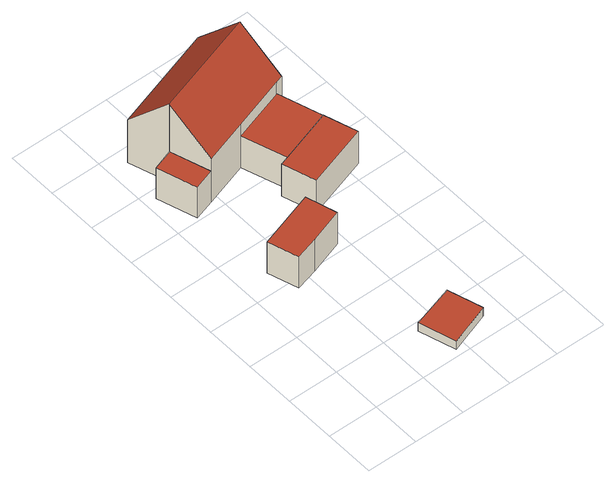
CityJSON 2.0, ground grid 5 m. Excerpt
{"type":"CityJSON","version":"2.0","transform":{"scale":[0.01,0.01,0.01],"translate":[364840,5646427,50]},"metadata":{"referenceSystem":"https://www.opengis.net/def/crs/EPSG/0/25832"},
"CityObjects":{
"building1":{"type":"Building","attributes":{"Geometrietyp2DReferenz":"3000","Gemeindeschluessel":"05315000","function":"51009_1610","roofType":"1000","measuredHeight":3.78},"geometry":[{"type":"Solid","lod":"2","boundaries":[[[[0,1,2,3]],[[4,5,1,0]],[[6,7,5,4]],[[8,9,7,6]],[[3,2,9,8]],[[6,4,0,3,8]],[[1,5,7,9,2]]]],"semantics":{"surfaces":[{"type":"WallSurface"},{"type":"RoofSurface"},{"type":"GroundSurface"}],"values":[[0,0,0,0,0,1,2]]}}]},
"building2":{"type":"Building","attributes":{"Geometrietyp2DReferenz":"3000","Gemeindeschluessel":"05315000","function":"51009_1610","roofType":"1000","measuredHeight":1},"geometry":[{"type":"Solid","lod":"2","boundaries":[[[[10,11,12,13]],[[14,15,11,10]],[[16,17,15,14]],[[18,19,17,16]],[[20,21,19,18]],[[13,12,21,20]],[[18,16,14,10,13,20]],[[11,15,17,19,21,12]]]],"semantics":{"surfaces":[{"type":"WallSurface"},{"type":"RoofSurface"},{"type":"GroundSurface"}],"values":[[0,0,0,0,0,0,1,2]]}}]},
"building3":{"type":"Building","attributes":{"Gemeindeschluessel":"05315000","Geometrietyp2DReferenz":"3000","function":"31001_1010"},"address":[{"country":"Germany","locality":"Köln","thoroughfareNumber":"29","thoroughfareName":"Im Langen Bruch"}],"children":["building3-1","building3-2"]},
"building3-1":{"type":"BuildingPart","attributes":{"roofType":"3100","measuredHeight":9.41,"storeysAboveGround":1},"parents":["building3"],"geometry":[{"type":"MultiSurface","lod":"2","boundaries":[[[22,23,24,25]],[[26,27,28,29]],[[30,31,27,26]],[[32,33,31,30]],[[34,35,33,32]],[[36,37,35,34]],[[38,39,37,36]],[[25,24,39,38]],[[29,22,25,38,36,34,26]],[[32,30,26,34]],[[23,28,27,31,33,35,37,39,24]],[[29,40,41,22]],[[42,28,23,43]],[[41,40,42,43]]],"semantics":{"surfaces":[{"type":"WallSurface"},{"type":"RoofSurface"},{"type":"GroundSurface"},{"type":"ClosureSurface"}],"values":[0,0,0,0,0,0,0,0,1,1,2,0,0,3]}}]},
"building3-2":{"type":"BuildingPart","attributes":{"roofType":"1000","measuredHeight":3.71,"storeysAboveGround":1},"address":[{"country":"Germany","locality":"Köln","thoroughfareNumber":"29","thoroughfareName":"Im Langen Bruch"}],"parents":["building3"],"geometry":[{"type":"Solid","lod":"2","boundaries":[[[[44,45,43,41]],[[46,47,45,44]],[[40,42,47,46]],[[44,41,40,46]],[[43,45,47,42]],[[40,41,43,42]]]],"semantics":{"surfaces":[{"type":"WallSurface"},{"type":"RoofSurface"},{"type":"GroundSurface"},{"type":"ClosureSurface"}],"values":[[0,0,0,1,2,3]]}}]},
"building4":{"type":"Building","attributes":{"Geometrietyp2DReferenz":"3000","Gemeindeschluessel":"05315000","function":"31001_2463","roofType":"1000","measuredHeight":3.88,"storeysAboveGround":1},"address":[{"country":"Germany","locality":"Köln","thoroughfareNumber":"29","thoroughfareName":"Im Langen Bruch"}],"geometry":[{"type":"Solid","lod":"2","boundaries":[[[[48,49,50,51]],[[52,53,49,48]],[[54,55,53,52]],[[56,57,55,54]],[[51,50,57,56]],[[54,52,48,51,56]],[[49,53,55,57,50]]]],"semantics":{"surfaces":[{"type":"WallSurface"},{"type":"RoofSurface"},{"type":"GroundSurface"}],"values":[[0,0,0,0,0,1,2]]}}]},
"building5":{"type":"Building","attributes":{"Geometrietyp2DReferenz":"3000","Gemeindeschluessel":"05315000","function":"31001_1110","roofType":"1000","measuredHeight":3.82,"storeysAboveGround":1},"address":[{"country":"Germany","locality":"Köln","thoroughfareNumber":"29","thoroughfareName":"Im Langen Bruch"}],"geometry":[{"type":"Solid","lod":"2","boundaries":[[[[58,59,60,61]],[[62,63,59,58]],[[64,65,63,62]],[[61,60,65,64]],[[62,58,61,64]],[[59,63,65,60]]]],"semantics":{"surfaces":[{"type":"WallSurface"},{"type":"RoofSurface"},{"type":"GroundSurface"}],"values":[[0,0,0,0,1,2]]}}]}
},
"vertices":[
[900,1556,478],[900,1556,100],[812,1859,100],[812,1859,478],[566,1449,478],[566,1449,100],[347,1386,478],[347,1386,100],[253,1681,478],[253,1681,100],
[1213,545,171],[1213,545,71],[862,441,71],[862,441,171],[1315,208,171],[1315,208,71],[1304,204,171],[1304,204,71],[907,66,171],[907,66,71],[801,423,171],[801,423,71],
[394,2552,649],[394,2552,131],[818,2686,131],[818,2686,648],[273,2937,1073],[273,2937,131],[274,2934,131],[274,2934,1070],[151,3321,649],[151,3321,131],[1174,3645,649],[1174,3645,131],[1296,3261,1073],[1296,3261,131],[1417,2876,649],[1417,2876,131],[1344,2853,648],[1344,2853,131],[274,2934,502],[394,2552,502],[274,2934,132],[394,2552,132],
[194,2488,502],[194,2488,132],[72,2870,502],[72,2870,132],
[1480,2425,518],[1480,2425,130],[955,2258,130],[955,2258,518],[1583,2104,518],[1583,2104,130],[975,1910,518],[975,1910,130],[873,2232,518],[873,2232,130],
[1480,2425,516],[1480,2425,134],[1344,2853,134],[1344,2853,516],[955,2258,516],[955,2258,134],[818,2686,516],[818,2686,134]
]}
